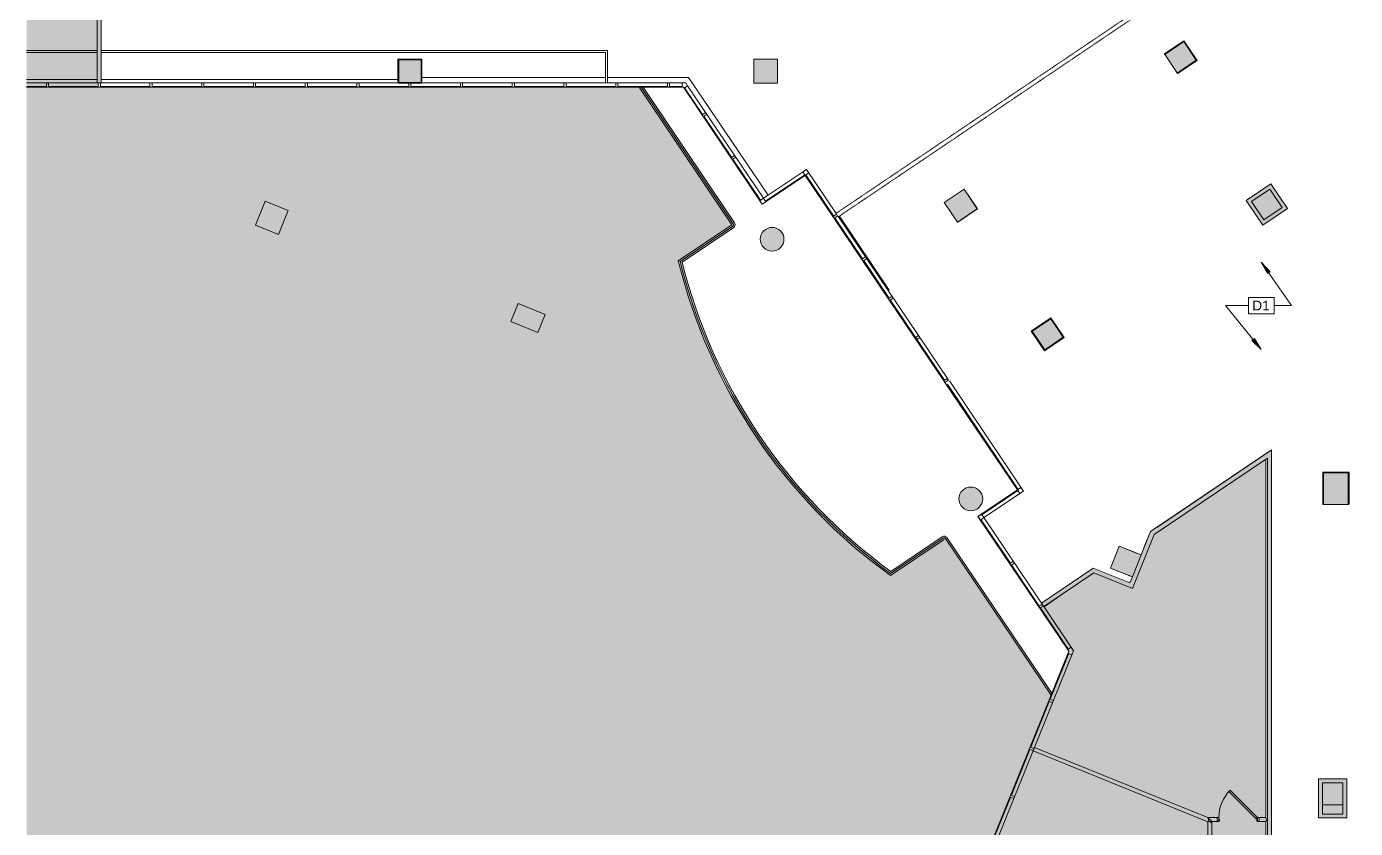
# Model space of a CAD drawing. Header units: inches. Extents: x 240 to 2116, y -1902 to 111.
# Drawn here: x 240 to 1472, y -1198 to -454 of the extents above; entities that cross this region are included whole.
import ezdxf

# ---------------------------------------------------------------- set-up
doc = ezdxf.new("R2010")
doc.units = ezdxf.units.IN
doc.header["$MEASUREMENT"] = 0
doc.linetypes.add('Demolished', pattern=[0.1875, 0.125, -0.0625])
doc.layers.get('DefPoints').update_dxf_attribs({"lineweight": 9})
for name, color, linetype, lineweight in [('8th floor - 800-805 background_dwg', 8, 'Continuous', 9), ('A-ANNO-KEYN', 231, 'Continuous', 9), ('A-COLS', 52, 'Continuous', 13), ('A-DETL-GENF', 92, 'Continuous', 9), ('A-DETL-THIN', 151, 'Continuous', 9), ('A-WALL', 113, 'Continuous', 13), ('A-Wall-Bldg', 7, 'Continuous', 9), ('A-Wall-Exst', 7, 'Continuous', 9), ('A-WALL-PATT', 111, 'Continuous', 13), ('I-WALL', 2, 'Continuous', 13)]:
    doc.layers.add(name, color=color, linetype=linetype, lineweight=lineweight)
doc.styles.add('Arial', font='arial.ttf', dxfattribs={"height": 9})

# ---------------------------------------------------------------- blocks, each defined once
blk = doc.blocks.new('8th floor - 800-805 background_dwg-4807125-FIRST FLOOR DEMOLITION')
at = {"layer": 'A-Wall-Bldg'}
for points in [[(1315.7, 710.5), (1315.7, 710.8), (1286.7, 710.8), (1286.7, 710.5), (1315.7, 710.5)], [(1603.7, 705), (1595, 705), (1595, 686), (1603.7, 686), (1603.7, 701.7)], [(1174, 428.2), (1161.7, 446.5), (1161.7, 446.4), (1173.9, 428.3), (1155.8, 416), (1155.8, 415.9), (1173.9, 428.2)], [(1322.4, 359.9), (1322.2, 362.2), (1321.4, 364.4), (1320.3, 366.4), (1318.8, 368.1), (1316.9, 369.5), (1314.8, 370.4), (1312.5, 370.9), (1310.2, 370.9), (1308, 370.4), (1305.9, 369.5), (1304, 368.1), (1302.5, 366.4), (1301.3, 364.4), (1300.6, 362.2), (1300.4, 359.9), (1300.6, 357.6), (1301.3, 355.5), (1302.5, 353.5), (1304, 351.8), (1305.9, 350.4), (1308, 349.5), (1310.2, 349), (1312.5, 349), (1314.8, 349.5), (1316.9, 350.4), (1318.8, 351.8), (1320.3, 353.5), (1321.4, 355.5), (1322.2, 357.6)], [(1054.6, 347.7), (1042.3, 366), (1024.1, 353.6), (1024.1, 353.6), (1042.3, 365.9), (1052.9, 350.3), (1052.8, 350.2), (1054.5, 347.7)], [(1081.6, 175.6), (1081.4, 177.8), (1080.7, 180), (1079.5, 182), (1078, 183.7), (1076.1, 185.1), (1074, 186), (1071.8, 186.5), (1069.5, 186.5), (1067.2, 186), (1065.1, 185.1), (1063.3, 183.7), (1061.7, 182), (1060.6, 180), (1059.9, 177.8), (1059.6, 175.6), (1059.9, 173.3), (1060.6, 171.1), (1061.7, 169.1), (1063.3, 167.4), (1065.1, 166), (1067.2, 165.1), (1069.5, 164.6), (1071.8, 164.6), (1074, 165.1), (1076.1, 166), (1078, 167.4), (1079.5, 169.1), (1080.7, 171.1), (1081.4, 173.3)], [(925.6, -171.2), (903.7, -171.2), (903.7, -149.4), (903.6, -149.4), (903.6, -171.4), (925.6, -171.4)]]:
    blk.add_hatch(color=256, dxfattribs=at).paths.add_polyline_path(points, flags=0)
h = blk.add_hatch(color=256, dxfattribs=at)
h.paths.add_polyline_path([(1383.8, 509.7), (1383.8, 509.8), (1383.8, 509.7)], flags=0)
h.paths.add_polyline_path([(1361.9, 514.2), (1355.5, 498.5), (1355.6, 498.5), (1360, 509.5)], flags=0)
for p, q in [((1355.5, 498.5), (1361.9, 514.2)), ((1383.8, 509.7), (1382.3, 506)), ((1355.6, 498.5), (1355.5, 498.5)), ((1161.7, 446.5), (1174, 428.2)), ((1450.7, 450.3), (1412.5, 424.5)), ((1497.3, 433.5), (1454.7, 450.7)), ((1491.7, 435), (1347.3, 337.6)), ((1493.3, 434.3), (1348.1, 336.4)), ((1541.8, 415.5), (1499.2, 432.7)), ((1410.9, 423.4), (1372.7, 397.7)), ((1155.8, 415.9), (1155.7, 416)), ((1542.1, 418.9), (1545.8, 417.4)), ((1586.3, 397.5), (1543.7, 414.7)), ((1302.7, 403.7), (1204.9, 338.2)), ((1303.7, 403.5), (1326.1, 370.2)), ((1371.1, 396.6), (1330.6, 369.3)), ((1630.8, 379.5), (1588.2, 396.7)), ((1049.7, 237.1), (1200.8, 339)), ((1126.9, 285.2), (1201.4, 335.4)), ((1127.3, 284.6), (1201.8, 334.8)), ((1203.3, 337.1), (1203.3, 337.1)), ((1346.5, 333.4), (1378.7, 285.6)), ((1347.7, 334.3), (1380.6, 285.5)), ((1349, 335.1), (1382.5, 285.4)), ((1090.4, 260.6), (1125.3, 284.1)), ((1050.6, 233.8), (1088.8, 259.5)), ((1010.9, 206.9), (1049, 232.6)), ((1010.7, 205.9), (1035.3, 169.4)), ((996.3, 139.2), (1034.4, 164.9)), ((929.5, 55.9), (1055.4, 140.8)), ((929.5, 54.1), (1056.3, 139.6)), ((956.5, 112.3), (994.6, 138.1)), ((1058.4, 139.2), (1091.3, 90.4)), ((1059.6, 140), (1091.9, 92.2)), ((954.8, 111.2), (930, 94.5)), ((925.6, 92.4), (925.6, 23)), ((928.8, 92.3), (928.8, 80.6)), ((929.6, 92.4), (929.6, -515.8)), ((928.8, 78.6), (928.8, 32.6)), ((928.8, 30.6), (928.8, -15.4)), ((920.6, 21), (920.6, -149.2)), ((925.6, 21), (925.6, -149.2)), ((928.8, -17.4), (928.8, -63.4)), ((928.8, -65.4), (928.8, -111.4)), ((928.8, -113.4), (928.8, -159.4)), ((922.5, -446.7), (922.5, -171.4)), ((925.6, -171.2), (925.6, -515.8)), ((928.8, -161.4), (928.8, -207.4)), ((928.8, -209.4), (928.8, -255.4)), ((928.8, -257.4), (928.8, -303.4)), ((928.8, -305.4), (928.8, -351.4)), ((928.8, -353.4), (928.8, -399.4)), ((928.8, -401.4), (928.8, -447.4)), ((922.5, -515.8), (922.5, -450.2)), ((928.8, -449.4), (928.8, -495.4)), ((927.5, -497.7), (925.4, -496.8)), ((928.8, -497.4), (928.8, -515.8))]:
    blk.add_line(p, q, dxfattribs=at)
at = {"layer": 'A-Wall-Bldg', "flags": 128}
for points in [[(1286.7, 710.5), (1286.7, 710.8), (1315.7, 710.8), (1315.7, 710.5)], [(1161.7, 446.5), (1174, 428.2), (1155.8, 415.9)], [(2209.1, 145), (2210.6, 148.7), (2212.4, 147.9), (2210.9, 144.3), (1452.6, 450.7), (1327.8, 366.5), (1303.1, 403.1), (1203.4, 335.9)], [(2210.6, 148.7), (1452.2, 455.2), (1411.3, 427.7)], [(1408, 425.4), (1328.8, 372), (1325.5, 369.8), (1327.8, 366.6), (1331, 368.8), (1328.8, 372), (1304.2, 408.6), (1306.4, 405.3), (1303.1, 403.1), (1300.9, 406.4), (1304.2, 408.6), (1201.9, 340.1)], [(1409, 426.1), (1411.3, 422.9), (1412.9, 424), (1410.7, 427.3)], [(1024.1, 353.7), (1042.3, 366), (1054.6, 347.7), (1054.5, 347.6)], [(1127.3, 284.6), (1011.3, 206.3), (1038.1, 166.5), (930.4, 93.9)], [(1049.7, 237.2), (1118.5, 283.4), (1117.9, 284.3), (1049.1, 238)], [(928.2, 97.2), (1032.6, 167.6), (1034.8, 164.3), (1038.1, 166.5), (1035.9, 169.8), (1032.6, 167.6), (1005.8, 207.4), (1008, 204.1), (1011.3, 206.3), (1009.1, 209.6), (1005.8, 207.4), (1046.6, 235)], [(1048.8, 236.5), (1051, 233.2), (1049.4, 232.1), (1047.2, 235.3)], [(1029.8, 171.8), (920.6, 98.1), (920.6, 23)], [(929.5, 52.3), (1057.1, 138.3), (1090.7, 88.6)], [(925.6, 80.6), (925.6, 78.6), (929.5, 78.6), (929.5, 80.6), (925.6, 80.6)], [(925.6, 32.6), (925.6, 30.6), (929.5, 30.6), (929.5, 32.6), (925.6, 32.6)], [(925.6, -15.4), (925.6, -17.4), (929.5, -17.4), (929.5, -15.4), (925.6, -15.4)], [(925.6, -63.4), (925.6, -65.4), (929.5, -65.4), (929.5, -63.4), (925.6, -63.4)], [(925.6, -111.4), (925.6, -113.4), (929.5, -113.4), (929.5, -111.4), (925.6, -111.4)], [(903.6, -171.4), (903.6, -149.4), (903.7, -149.4)], [(925.7, -161.4), (929.5, -161.4), (929.5, -159.4), (925.7, -159.4)], [(925.6, -171.2), (925.6, -171.4), (903.6, -171.4)], [(925.6, -207.4), (925.6, -209.4), (929.5, -209.4), (929.5, -207.4), (925.6, -207.4)], [(925.6, -255.4), (925.6, -257.4), (929.5, -257.4), (929.5, -255.4), (925.6, -255.4)], [(925.6, -303.4), (925.6, -305.4), (929.5, -305.4), (929.5, -303.4), (925.6, -303.4)], [(925.6, -351.4), (925.6, -353.4), (929.5, -353.4), (929.5, -351.4), (925.6, -351.4)], [(925.6, -399.4), (925.6, -401.4), (929.5, -401.4), (929.5, -399.4), (925.6, -399.4)], [(925.6, -449.4), (929.5, -449.4), (929.5, -447.4), (925.6, -447.4)], [(925.6, -495.4), (925.6, -497.4), (929.5, -497.4), (929.5, -495.4), (925.6, -495.4)]]:
    blk.add_lwpolyline(points, dxfattribs=at)
for points in [[(1452.6, 450.8), (1454.4, 450), (1455.9, 453.7), (1452.2, 455.2), (1448.8, 453), (1451.1, 449.7)], [(1500.4, 435.7), (1498.5, 436.5), (1497.1, 432.9), (1498.9, 432.1)], [(1544.9, 417.7), (1543, 418.5), (1541.6, 414.9), (1543.4, 414.1)], [(1370.9, 400.4), (1369.3, 399.3), (1371.5, 396), (1373.1, 397.1)], [(1589.4, 399.7), (1587.5, 400.5), (1586.1, 396.9), (1587.9, 396.1)], [(1199.6, 338.1), (1201.2, 339.2), (1203.4, 335.9), (1201.8, 334.8)], [(1159.9, 311.4), (1161.6, 312.5), (1163.8, 309.2), (1162.1, 308.1)], [(1123.4, 286.8), (1125.1, 287.9), (1127.3, 284.6), (1125.7, 283.5)], [(1087, 262.2), (1088.6, 263.3), (1090.8, 260), (1089.2, 258.9)], [(992.8, 140.8), (994.5, 141.9), (996.7, 138.6), (995, 137.5)], [(953, 113.9), (954.7, 115), (956.9, 111.8), (955.2, 110.6)], [(929.6, 93.3), (929.6, 92.3), (925.6, 92.3), (925.6, 95.5), (928.2, 97.2), (930.4, 93.9)]]:
    blk.add_lwpolyline(points, close=True, dxfattribs=at)
at = {"layer": 'A-Wall-Bldg'}
for centre in [(1311.4, 359.9), (1070.6, 175.6)]:
    blk.add_circle(centre, 11, dxfattribs=at)
for centre, radius, start, end in [((1349, 335.1), 3, 123.9821, 213.9925), ((1349, 335.1), 1.5, 123.9921, 214.013), ((969, 583.9), 510, 283.8073, 324.1791), ((969, 583.9), 508.4, 283.9197, 324.0656), ((969, 583.9), 506.8, 284.0347, 323.9506), ((1057.1, 138.3), 3, 33.9972, 124.0077), ((1057.1, 138.3), 1.5, 33.9767, 123.9976)]:
    blk.add_arc(centre, radius, start, end, dxfattribs=at)
at = {"layer": 'A-Wall-Exst'}
for p, q in [((1266.9, 637.5), (1337.8, 532.4)), ((1274.4, 633.5), (1607, 633.5)), ((1610.5, 633.5), (1657.6, 633.5))]:
    blk.add_line(p, q, dxfattribs=at)
at = {"layer": 'A-Wall-Exst', "flags": 128}
for points in [[(1341.7, 526.5), (1356.6, 520.5), (1356.7, 520.6)], [(1375.9, 473), (1375.9, 472.9), (1377.6, 470.4)], [(1408.7, 425.8), (1411.5, 427.8), (1399.9, 444.5)]]:
    blk.add_lwpolyline(points, dxfattribs=at)
at = {"layer": 'A-WALL-PATT', "color": 7, "lineweight": 9}
for p, q in [((1607, 588.4), (1610.5, 588.4)), ((1356.7, 520.6), (1356.6, 520.5)), ((1411.5, 427.8), (1408.7, 425.8))]:
    blk.add_line(p, q, dxfattribs=at)
at = {"layer": 'A-WALL-PATT', "color": 7, "lineweight": 9, "flags": 128}
for points in [[(1609.5, 635), (1609.3, 634.5), (1607, 633.5), (1609.3, 634.5), (1610.5, 633.5)], [(1610.5, 633.5), (1609.3, 634.5), (1609.5, 635)], [(1610.5, 627.4), (1609.3, 627.4), (1607, 627.4)], [(1545.2, 417.6), (1544.1, 418), (1542, 418.9)]]:
    blk.add_lwpolyline(points, dxfattribs=at)
for points in [[(1609.9, 580.7), (1612.2, 583.3), (1609.9, 580.7), (1610.8, 579.8), (1609.9, 580.7), (1607, 579.8), (1607.9, 580.7), (1610.5, 583.3), (1607, 579.8)], [(1375.9, 472.9), (1375.9, 472.9)]]:
    blk.add_lwpolyline(points, close=True, dxfattribs=at)
at = {"layer": 'DefPoints', "flags": 128}
for points in [[(1607, 633.5), (1607, 627.4), (1610.5, 627.4), (1610.5, 633.5)], [(1610.5, 625.9), (1610.5, 627.4), (1607, 627.4), (1607, 625.9), (1610.5, 625.9)], [(1610.3, 625.9), (1610.3, 625.2), (1608.8, 625.2), (1608.8, 625.9), (1610.3, 625.9)], [(1612.2, 583.3), (1610.5, 583.3), (1610.5, 588.4), (1607, 588.4), (1607, 579.8), (1542, 418.9), (1545.2, 417.6), (1610.8, 579.8), (1622.8, 579.8), (1657.2, 565.9), (1658.6, 569.2), (1623.5, 583.3), (1612.2, 583.3)], [(1610.5, 589.9), (1610.5, 588.4), (1607, 588.4), (1607, 589.9), (1610.5, 589.9)], [(1610.3, 589.9), (1610.3, 590.5), (1608.8, 590.5), (1608.8, 589.9), (1610.3, 589.9)]]:
    blk.add_lwpolyline(points, dxfattribs=at)
blk.add_lwpolyline([(1607, 625.9), (1608.2, 624.6), (1582.8, 599.2), (1581.5, 600.4)], close=True, dxfattribs=at)
at = {"layer": 'DefPoints'}
blk.add_arc((1607, 625.9), 36, 224.991, 269.991, dxfattribs=at)
blk = doc.blocks.new('Keynote Tag - Keynote Number - Boxed-135510-FIRST FLOOR DEMOLITION')
at = {"layer": 'A-ANNO-KEYN'}
for p, q in [((-0.125, -0.079), (-0.125, 0.078)), ((-0.125, 0.078), (0.125, 0.078)), ((0.125, 0.078), (0.125, -0.079)), ((-0.125, -0.079), (0.125, -0.079))]:
    blk.add_line(p, q, dxfattribs=at)

msp = doc.modelspace()

# ---------------------------------------------------------------- hatches: boundary and pattern name
at = {"layer": 'A-ANNO-KEYN'}
for points in [[(1384.7, -672.5), (1390.3, -683.3), (1392.9, -681.5)], [(1384.7, -753.6), (1378.4, -743.3), (1375.9, -745.3)]]:
    msp.add_hatch(color=256, dxfattribs=at).paths.add_polyline_path(points, flags=0)
at = {"layer": 'A-COLS'}
msp.add_hatch(color=250, dxfattribs=at).paths.add_polyline_path([(936.1, -506.5), (936.1, -484.5), (914.1, -484.5), (914.1, -506.5)], flags=0)
at = {"layer": 'A-DETL-GENF'}
h = msp.add_hatch(color=254, dxfattribs=at)
h.paths.add_polyline_path([(768.7, -1901.6), (848.1, -1901.6), (893.5, -1789.3), (903.3, -1793.2), (859.5, -1901.6), (2115.8, -1901.6), (2115.8, -164.5), (2008.5, -430), (1892.4, -383.1), (1892.4, -747.5), (1888.9, -747.5), (1888.9, -489.4), (1881.9, -489.4), (1881.9, -485.9), (1888.9, -485.9), (1888.9, -381.6), (1871.3, -374.5), (1913.4, -270.2), (1928.6, -276.4), (1927.3, -279.6), (1915.4, -274.8), (1875.9, -372.6), (2006.6, -425.4), (2068.3, -272.7), (1992.9, -242.2), (1970.7, -297.1), (1964.4, -294.6), (1965.7, -291.3), (1968.7, -292.6), (1989.6, -240.9), (1982, -237.8), (1983.3, -234.5), (2069.6, -269.4), (2115.8, -155.1), (2115.8, 40.2), (1940.6, 111), (1554, 111), (1494.2, -36.9), (1610.3, -83.8), (1609, -87.1), (1480.2, -35), (1481.5, -31.8), (1491, -35.6), (1550.2, 111), (1346.5, 111), (1315.9, 35.1), (1393.3, 3.8), (1393.4, 4.1), (1413.8, -4.1), (1413.7, -4.4), (1444.4, -16.8), (1443.1, -20.1), (1412.4, -7.7), (1405.5, -24.8), (1385.1, -16.5), (1392, 0.6), (1294.4, 40.1), (1295.7, 43.3), (1312.6, 36.5), (1342.8, 111), (1145.7, 111), (1150.9, 108.8), (1148.5, 102.8), (1258.6, 58.3), (1257.3, 55.1), (1147.2, 99.6), (1139.5, 80.6), (1115.5, 90.3), (1123.9, 111), (631.6, 111), (624.7, 94), (792.9, 26), (797, 36.2), (959.5, -29.5), (958.3, -32.6), (992.7, -46.5), (992.6, -46.6), (994.8, -47.5), (992.9, -52.1), (942.8, -31.7), (849.6, 6), (814.1, -81.8), (958.6, -140.6), (994.8, -155.3), (1030.4, -67.3), (1026.2, -65.6), (1028.1, -61), (1029.7, -61.6), (1029.7, -61.5), (1058.2, -73), (1058.2, -73.1), (1059, -73.5), (1057.1, -78.1), (1037.8, -70.3), (1002.2, -158.3), (1015.1, -163.4), (1018.4, -155.2), (1038.8, -163.5), (1030.6, -183.8), (1010.2, -175.6), (1010.9, -173.7), (998.1, -168.5), (976.5, -221.9), (1215.7, -318.6), (1265.2, -195.9), (1222.7, -178.7), (1234.4, -149.7), (1090.7, -91.7), (1092.6, -87), (1095.2, -88.1), (1095.3, -88), (1285.7, -165.1), (1283.8, -169.7), (1280.7, -168.4), (1244.4, -258.2), (1281.4, -273.2), (1285.4, -263.1), (1305.8, -271.4), (1298.3, -289.9), (1307.8, -293.8), (1347.5, -195.5), (1317.2, -183.2), (1319.1, -178.6), (1352.7, -192.2), (1350.8, -196.8), (1494.5, -254.9), (1496.3, -250.3), (1637.9, -307.5), (1637.9, -1157.8), (1596.5, -1157.8), (1596.5, -1238.4), (1393.7, -1238.4), (1390.3, -1246.9), (1390.3, -1238.4), (1388.9, -1238.4), (1388.9, -855.3), (1285.2, -925.2), (1265.1, -975.4), (1229.3, -960.9), (1199.9, -980.8), (1179.4, -995), (1206.1, -1033.4), (1190.3, -1072.5), (1093, -928.2), (1092.6, -927.7), (1092.1, -927.2), (1091.5, -926.9), (1090.8, -926.8), (1090.1, -926.8), (1089.4, -927), (1088.8, -927.3), (1041, -959.5), (1028.7, -950.3), (1016.7, -940.7), (1005, -930.8), (993.7, -920.5), (982.6, -909.8), (971.8, -898.9), (960.7, -886.7), (951.4, -876), (941.7, -864.1), (932.3, -851.9), (923.4, -839.5), (914.8, -826.7), (906.6, -813.7), (898.8, -800.5), (891.4, -787.1), (884.4, -773.4), (877.9, -759.5), (871.7, -745.5), (866, -731.2), (860.7, -716.8), (855.9, -702.2), (851.5, -687.5), (847.6, -672.7), (895.3, -640.5), (895.9, -640), (896.4, -639.3), (896.6, -638.7), (896.7, -638), (896.6, -637.2), (896.3, -636.5), (811.3, -510.4), (305.2, -510.4), (305.2, -339.2), (300.9, -339.2), (300.9, -335.7), (343.6, -335.7), (357.9, -300.5), (351.7, -298), (362.2, -272), (368.4, -274.5), (394.3, -210.3), (355.2, -194.5), (356.5, -191.2), (362.3, -193.6), (381.8, -145.4), (376, -143.1), (377.3, -139.8), (416.4, -155.6), (461.7, -43.6), (434.3, -32.6), (437.2, -25.4), (440.5, -26.7), (438.9, -30.6), (552.1, -76.4), (596.9, 34.4), (483.6, 80.2), (475.6, 60.3), (481.6, 57.8), (472.6, 35.6), (466.6, 38), (455.5, 10.4), (452.2, 11.7), (463.4, 39.3), (450.4, 44.6), (459.3, 66.8), (472.3, 61.6), (481.7, 84.7), (598.2, 37.7), (627.8, 111), (239.6, 111), (239.6, -1901.6), (699.6, -1901.6)], flags=0)
h.paths.add_polyline_path([(2042.8, -1867.2), (1791.8, -1867.1), (1791.8, -1754.8), (1749.8, -1754.8), (1749.8, -1772.2), (1727.8, -1772.2), (1727.8, -1754.8), (1697.8, -1754.8), (1697.8, -1292.1), (1701.9, -1294.5), (1713.9, -1294.5), (1713.9, -1292.1), (1734.8, -1292.7), (1734.8, -1303.1), (1734.8, -1302.5), (1734.8, -1318.5), (1701.8, -1318.5), (1701.9, -1414.5), (1805.8, -1414.5), (1805.8, -1318.5), (1776.8, -1318.5), (1776.8, -1302.5), (1838.8, -1302.5), (1838.8, -1314.5), (1838.8, -1314.5), (1838.8, -1318.5), (1809.8, -1318.5), (1809.8, -1414.5), (1913.8, -1414.6), (1913.8, -1318.6), (1880.8, -1318.5), (1880.8, -1302.5), (1942.8, -1302.5), (1942.8, -1314.5), (1942.8, -1314.6), (1942.8, -1318.6), (1984.8, -1318.6), (1984.8, -1302.6), (2016.9, -1302.6), (2016.9, -1292.2), (2020.9, -1292.2), (2020.9, -1287.8), (2037.9, -1287.8), (2037.9, -1292.2), (2041.9, -1292.2), (2041.8, -1516.2), (2024.8, -1516.2), (2024.8, -1451.2), (1895.8, -1451.2), (1895.8, -1455.3), (1890.8, -1455.3), (1890.8, -1428), (1713.8, -1428), (1713.8, -1454.5), (1701.8, -1454.5), (1701.8, -1571.2), (1890.8, -1571.3), (1890.8, -1494.3), (1895.8, -1494.3), (1895.8, -1511.2), (1939.5, -1511.2), (1939.5, -1516.2), (1895.8, -1516.2), (1895.8, -1564.2), (1983.8, -1564.2), (1983.8, -1516.2), (1978.5, -1516.2), (1978.5, -1511.2), (1988.8, -1511.2), (1988.8, -1655.3), (1978.2, -1655.3), (1978.2, -1650.3), (1983.8, -1650.3), (1983.8, -1610.7), (1964.5, -1610.7), (1964.5, -1590.1), (1923.8, -1590.1), (1923.8, -1650.3), (1939.2, -1650.3), (1939.2, -1655.3), (1923.8, -1655.3), (1923.8, -1671.2), (1918.8, -1671.2), (1918.8, -1595.3), (1701.8, -1595.3), (1701.8, -1715.2), (1724, -1715.2), (1724, -1742.4), (1887.8, -1742.4), (1887.8, -1715.3), (1918.8, -1715.3), (1918.8, -1710.2), (1923.8, -1710.2), (1923.8, -1715.3), (2024.8, -1715.3), (2024.8, -1650.3), (2042.8, -1650.3), (2042.8, -1820.3), (2037.8, -1820.3), (2037.8, -1720.3), (1985.8, -1720.3), (1985.8, -1761.2), (2015.8, -1761.2), (2015.8, -1750.3), (2037.8, -1750.3), (2037.8, -1772.3), (2015.8, -1772.3), (2015.8, -1766.2), (1837.8, -1766.2), (1837.8, -1862.2), (2037.8, -1862.2), (2037.8, -1859.3), (2042.8, -1859.3), (2042.8, -1862.2)], flags=0)
h.paths.add_polyline_path([(1832.8, -1862.2), (1832.8, -1754.8), (1796.8, -1754.8), (1796.8, -1862.1), (1832.8, -1862.2)], flags=0)
h.paths.add_polyline_path([(1749.8, -1855.2), (1727.8, -1855.2), (1727.8, -1833.2), (1749.8, -1833.2)], flags=0)
h.paths.add_polyline_path([(1203.5, -1817), (1180.7, -1817), (1180.7, -1788), (1203.5, -1788), (1203.5, -1817)], flags=0)
h.paths.add_polyline_path([(1434.2, -1800.5), (1411.6, -1767.2), (1435.8, -1750.8), (1458.4, -1784.1), (1434.2, -1800.5)], flags=0)
h.paths.add_polyline_path([(1895.8, -1761.2), (1975.8, -1761.2), (1975.8, -1720.3), (1895.8, -1720.3), (1895.8, -1761.2)], flags=0)
h.paths.add_polyline_path([(1720, -1745.2), (1720, -1721.2), (1701.8, -1721.2), (1701.8, -1745.2), (1703.5, -1745.2)], flags=0)
h.paths.add_polyline_path([(2029.8, -1715.3), (2037.8, -1715.3), (2037.8, -1655.3), (2029.8, -1655.3), (2029.8, -1715.3)], flags=0)
h.paths.add_polyline_path([(1983.8, -1605.7), (1983.8, -1605.7), (1983.8, -1569.2), (1968.5, -1569.2), (1968.5, -1605.7), (1983.8, -1605.7)], flags=0)
h.paths.add_polyline_path([(1895.8, -1590.3), (1918.8, -1590.3), (1918.8, -1569.2), (1895.8, -1569.2), (1895.8, -1576.3), (1701.8, -1576.2), (1701.8, -1590.3), (1895.8, -1590.3)], flags=0)
h.paths.add_polyline_path([(1964.5, -1585.1), (1964.5, -1569.2), (1923.8, -1569.2), (1923.8, -1585.1), (1963.2, -1585.1)], flags=0)
h.paths.add_polyline_path([(1234.5, -1515.8), (1222.2, -1497.6), (1240.4, -1485.2), (1252.7, -1503.4)], flags=0)
h.paths.add_polyline_path([(2037.8, -1511.2), (2037.8, -1463.2), (2029.8, -1463.2), (2029.8, -1511.2)], flags=0)
h.paths.add_polyline_path([(1461.8, -1461.6), (1439.8, -1461.6), (1439.8, -1439.6), (1461.8, -1439.6)], flags=0)
h.paths.add_polyline_path([(2037.8, -1447.2), (2037.8, -1411.2), (2013.8, -1411.2), (2013.8, -1447.2), (2031.3, -1447.2)], flags=0)
h.paths.add_polyline_path([(2009.8, -1447.2), (2009.8, -1407.2), (2037.8, -1407.2), (2037.8, -1323.6), (1937.8, -1323.6), (1937.8, -1318.6), (1925.8, -1318.6), (1925.8, -1334.6), (1917.8, -1334.6), (1917.8, -1413.1), (1927.3, -1413.1), (1927.3, -1428), (1895.8, -1428), (1895.8, -1447.2), (2001.6, -1447.2)], flags=0)
h.paths.add_polyline_path([(1713.8, -1428), (1711.8, -1426.5), (1711.9, -1426.6)], flags=0)
h.paths.add_polyline_path([(1909.8, -1423.7), (1909.8, -1418.6), (1713.8, -1418.5), (1713.8, -1423.6), (1909.8, -1423.7)], flags=0)
h.paths.add_polyline_path([(2024.9, -1318.6), (2024.9, -1318.6), (2024.9, -1318.6)], flags=0)
h.paths.add_polyline_path([(1718.8, -1314.5), (1718.8, -1305.5), (1701.9, -1305.5), (1701.9, -1306.5), (1717.8, -1306.5), (1717.8, -1314.5)], flags=0)
h.paths.add_polyline_path([(1701.8, -1294.5), (1697.8, -1292.1), (1701.8, -1292.1)], flags=0)
h.paths.add_polyline_path([(1140.1, -1276.5), (1119.7, -1268.3), (1128, -1247.9), (1148.4, -1256.1)], flags=0)
h.paths.add_polyline_path([(1990.9, -1272.7), (1990.9, -1164.6), (2024.9, -1164.6), (2024.9, -1160.6), (2036.9, -1160.6), (2036.9, -1055.6), (2040.9, -1055.6), (2040.9, -1185.9), (2037.9, -1185.9), (2037.9, -1190.3), (2020.9, -1190.3), (2020.9, -1185.9), (2016.9, -1185.9), (2016.9, -1175.6), (1990.9, -1175.6)], flags=0)
h.paths.add_polyline_path([(1717.9, -1183.8), (1701.9, -1183.7), (1701.9, -1179.7), (1697.9, -1179.7), (1697.9, -1097.5), (1697.9, -985.5), (1702.9, -985.5), (1702.9, -1041.5), (1717.9, -1041.5), (1717.9, -1051.5), (1905.9, -1051.6), (1905.9, -1041.6), (1925.9, -1041.6), (1925.9, -1055.6), (1809.9, -1055.5), (1809.9, -1160.5), (1838.9, -1160.5), (1838.9, -1175.5), (1776.9, -1175.5), (1776.9, -1160.5), (1805.9, -1160.5), (1805.9, -1055.5), (1701.9, -1055.5), (1701.9, -1160.5), (1734.9, -1160.5), (1734.8, -1164.5), (1734.9, -1164.5), (1734.8, -1175.5), (1734.1, -1183.5), (1718.1, -1183.6)], flags=0)
h.paths.add_polyline_path([(1880.9, -1175.5), (1880.9, -1160.6), (1948.9, -1160.6), (1948.9, -1164.5), (1948.9, -1164.6), (1948.9, -1175.5), (1881.3, -1175.5)], flags=0)
h.paths.add_polyline_path([(1713.9, -1172.5), (1713.9, -1172.5), (1701.9, -1172.5)], flags=0)
h.paths.add_polyline_path([(1990.9, -1164.6), (1990.9, -1164.6), (1990.9, -1160.6), (2024.9, -1160.6), (2024.9, -1164.6), (1990.9, -1164.6)], flags=0)
h.paths.add_polyline_path([(1921.9, -1160.6), (1909.9, -1160.6), (1909.9, -1055.6), (1913.9, -1055.6), (1913.9, -1142.6), (1917.9, -1142.6), (1917.9, -1055.6), (1921.9, -1055.6), (1921.9, -1160.6)], flags=0)
h.paths.add_polyline_path([(2036.9, -1055.6), (2020.9, -1055.5), (2020.9, -1043.6), (2040.9, -1043.6), (2040.9, -1055.6)], flags=0)
h.paths.add_polyline_path([(1697.9, -898.4), (1697.9, -747.5), (1698.2, -747.5), (1698.2, -470.2), (1701.7, -470.2), (1701.7, -485.9), (1841.9, -486), (1841.9, -489.4), (1701.7, -489.4), (1701.7, -747.5), (2036.9, -747.6), (2036.9, -747.6), (2040.9, -747.6), (2040.9, -752.5), (1728.9, -752.5), (1728.9, -856.9), (1702.9, -856.9), (1702.9, -898.4)], flags=0)
h.paths.add_polyline_path([(2037.9, -889.6), (2015.9, -889.6), (2015.9, -867.6), (2037.9, -867.6)], flags=0)
h.paths.add_polyline_path([(1702.9, -889.5), (1702.9, -867.5), (1749.9, -867.5), (1749.9, -889.5), (1702.9, -889.5)], flags=0)
h.paths.add_polyline_path([(1724.4, -851.9), (1724.4, -752.5), (1702.9, -752.5), (1702.9, -851.9), (1703.5, -851.9)], flags=0)
h.paths.add_polyline_path([(713.8, -737.9), (688.8, -727.8), (695.6, -711), (720.6, -721.1), (714, -737.6)], flags=0)
h.paths.add_polyline_path([(473.3, -647), (451.8, -638.4), (460.8, -616.1), (482.3, -624.8), (474.7, -643.7)], flags=0)
h.paths.add_polyline_path([(1728, -601.8), (1728, -579.5), (1749.9, -579.5), (1750, -601.8)], flags=0)
h.paths.add_polyline_path([(2037.9, -601.6), (2015.9, -601.6), (2015.9, -579.6), (2037.9, -579.6)], flags=0)
h.paths.add_polyline_path([(1698.2, -430.2), (1698.2, -265.4), (1114.2, -29.4), (1115.5, -26.2), (1601.7, -222.6), (1623.4, -168.8), (1632.9, -172.7), (1631.6, -175.9), (1625.4, -173.4), (1604.9, -223.9), (1643.9, -239.7), (1664.3, -189.1), (1657.6, -186.4), (1658.9, -183.2), (1704.6, -201.6), (1703.3, -204.9), (1667.5, -190.4), (1647.1, -241), (1726.8, -273.2), (1747.2, -222.6), (1740.4, -219.9), (1741.7, -216.6), (1748.5, -219.4), (1753.9, -206), (1796.9, -223.4), (1795.6, -226.6), (1755.9, -210.6), (1729, -277.2), (1729, -289.5), (1752, -289.5), (1752, -322.5), (1827, -352.9), (1866.5, -255.2), (1828.9, -240.1), (1830.2, -236.8), (1871, -253.3), (1828.9, -357.4), (1725.5, -315.6), (1725.5, -276.4), (1701.7, -266.8), (1701.7, -430.2)], flags=0)
h.paths.add_polyline_path([(1207.3, -339.4), (1214.2, -322.3), (967.6, -222.6), (990.7, -165.5), (987.8, -164.3), (967.9, -213.5), (918.7, -193.7), (908.6, -218.8), (1177.7, -327.5)], flags=0)
h.paths.add_polyline_path([(242.9, -339.2), (242.9, -335.7), (260.9, -335.7), (260.9, -339.2)], flags=0)
h.paths.add_polyline_path([(1750, -321.7), (1750, -315.5), (1734.6, -315.5), (1734.8, -315.6)], flags=0)
h.paths.add_polyline_path([(2038, -313.6), (2016, -313.6), (2016, -291.6), (2038, -291.6), (2038, -307.5)], flags=0)
h.paths.add_polyline_path([(1750, -291.5), (1750, -291.5), (1750, -291.5)], flags=0)
h.paths.add_polyline_path([(1277.9, -281.7), (1279.9, -276.9), (1242.9, -261.9), (1240.9, -266.7), (1277.2, -281.4)], flags=0)
h.paths.add_polyline_path([(1944.9, -222.8), (1929.1, -216.4), (1930.4, -213.2), (1935.6, -215.3), (1987.5, -86.8), (1990.8, -88.1), (1938.9, -216.6), (1946.2, -219.6)], flags=0)
h.paths.add_polyline_path([(395.6, -207), (399.6, -197.3), (372.2, -186.3), (384.6, -155.7), (411.9, -166.8), (415.1, -158.9), (385, -146.7), (365.6, -194.9), (395.6, -207)], flags=0)
h.paths.add_polyline_path([(965.1, -207), (983.1, -162.5), (938.6, -144.6), (920.6, -189), (963.3, -206.3)], flags=0)
h.paths.add_polyline_path([(1892, -201.5), (1723.9, -133.5), (1725.2, -130.3), (1802.2, -161.4), (1864.1, -8.2), (1867.4, -9.5), (1805.5, -162.7), (1893.3, -198.2)], flags=0)
h.paths.add_polyline_path([(1266.5, -192.7), (1276.9, -166.9), (1237.6, -151.1), (1227.2, -176.8), (1266.3, -192.6)], flags=0)
h.paths.add_polyline_path([(1012.8, -169.1), (1013.2, -168.1), (1000.3, -162.9), (1000, -163.9), (1011.4, -168.5)], flags=0)
h.paths.add_polyline_path([(411.2, -168.6), (411.2, -168.6), (410.2, -168.2)], flags=0)
h.paths.add_polyline_path([(992.5, -160.9), (992.9, -159.9), (992.8, -159.9), (992.8, -160), (940.8, -139), (940.5, -139.8), (990.4, -160)], flags=0)
h.paths.add_polyline_path([(1672.5, -132.7), (1652.1, -124.4), (1652.1, -124.4), (1651.9, -124.3), (1658.8, -107.2), (1646.1, -102.1), (1647.4, -98.8), (1660.1, -104), (1660.2, -103.9), (1668.7, -107.4), (1720.6, 21), (1710.4, 25.1), (1720.2, 49.2), (1744.3, 39.5), (1734.5, 15.4), (1723.8, 19.7), (1672, -108.7), (1680.6, -112.1), (1680.6, -112.2), (1688.1, -115.3), (1686.8, -118.5), (1679.4, -115.6), (1672.6, -132.5)], flags=0)
h.paths.add_polyline_path([(2000.4, -89.9), (1980, -81.6), (1988.3, -61.2), (2008.7, -69.5), (2000.4, -89.9)], flags=0)
h.paths.add_polyline_path([(1077.1, -14.4), (1072.1, -12.4), (1073.4, -9.1), (1078.4, -11.2), (1077.9, -12.4)], flags=0)
h.paths.add_polyline_path([(1146.7, 103.8), (1148.3, 107.7), (1140.3, 111), (1129, 111), (1146.7, 103.8)], flags=0)
h = msp.add_hatch(color=7, dxfattribs=at)
h.paths.add_polyline_path([(713.8, -737.9), (720.6, -721.1), (695.6, -711), (688.8, -727.8), (708.6, -735.8)], flags=0)
h.paths.add_polyline_path([(473.3, -647), (482.3, -624.8), (460.8, -616.1), (451.8, -638.4), (465.2, -643.7)], flags=0)
h.paths.add_polyline_path([(371.1, -305.9), (381.6, -279.9), (362.2, -272), (351.7, -298), (361.1, -301.8)], flags=0)
at = {"layer": 'A-WALL'}
for points in [[(1306.7, -497.2), (1324.4, -485.3), (1312.8, -468.1), (1295.1, -480)], [(605.5, -505.9), (605.5, -485.1), (584.8, -485.1), (584.8, -505.9)], [(1103, -635.4), (1105.6, -633.6), (1105.6, -633.7), (1121.3, -623.2), (1109, -604.9), (1090.7, -617.2), (1101.8, -633.6)], [(1387, -633.3), (1404, -621.9), (1392.5, -604.9), (1375.5, -616.3), (1385.1, -630.6)], [(1183.8, -753.9), (1201, -742.3), (1189.4, -725.1), (1172.2, -736.7), (1177.7, -744.8)], [(1442.5, -897.5), (1465.2, -897.5), (1465.2, -868.1), (1442.5, -868.1), (1442.5, -895.3)], [(1265.1, -964.6), (1273.3, -944.2), (1252.8, -936), (1244.7, -956.5), (1262.9, -963.7)], [(1460.4, -1175.9), (1460.4, -1155.5), (1441.3, -1155.5), (1441.3, -1175.9)]]:
    msp.add_hatch(color=250, dxfattribs=at).paths.add_polyline_path(points, flags=0)
at = {"layer": 'A-WALL-PATT', "lineweight": 9}
for points in [[(308.7, -506.4), (308.7, -339.2), (305.2, -339.2), (305.2, -506.4)], [(1375.5, -616.3), (1392.5, -604.9), (1390.6, -602), (1373.6, -613.4)], [(1406, -624.8), (1408.9, -622.8), (1393.5, -600), (1390.6, -602), (1404.6, -622.8)], [(1384.1, -635.3), (1387, -633.3), (1373.6, -613.4), (1370.7, -615.4), (1382.8, -633.3)], [(1386.1, -638.2), (1406, -624.8), (1404, -621.9), (1384.1, -635.3)], [(1285.2, -925.2), (1394.3, -851.6), (1394.3, -846.7), (1287.8, -918.6)], [(1390.3, -1246.9), (1394.3, -1236.8), (1394.3, -851.6), (1390.3, -854.3), (1390.3, -1146.9)], [(1266.6, -971.6), (1287.8, -918.6), (1281.9, -922.5), (1262.9, -970.1)], [(1183, -992.1), (1233.3, -958.2), (1228.9, -956.4), (1180.8, -988.8)], [(1265.1, -975.4), (1266.6, -971.6), (1233.3, -958.2), (1229.3, -960.9), (1262.9, -974.5)], [(1463.9, -1155.5), (1463.9, -1151.7), (1437.8, -1151.7), (1437.8, -1155.5), (1460.4, -1155.5)], [(1437.8, -1188), (1441.3, -1188), (1441.3, -1155.5), (1437.8, -1155.5)], [(1463.9, -1184.5), (1463.9, -1155.5), (1460.4, -1155.5), (1460.4, -1184.5)], [(1463.9, -1188), (1463.9, -1184.5), (1441.3, -1184.5), (1441.3, -1188), (1460.4, -1188)]]:
    msp.add_hatch(color=7, dxfattribs=at).paths.add_polyline_path(points, flags=0)
at = {"layer": 'A-WALL-PATT'}
for points in [[(1307.1, -497.8), (1325.3, -485.5), (1313, -467.2), (1294.8, -479.5), (1295.1, -480), (1312.8, -468.1), (1324.4, -485.3), (1306.7, -497.2)], [(1441.8, -897.5), (1442.5, -897.5), (1442.5, -868.1), (1465.2, -868.1), (1465.2, -897.5), (1465.8, -897.5), (1465.8, -867.5), (1441.8, -867.5), (1441.8, -895.3)]]:
    msp.add_hatch(color=250, dxfattribs=at).paths.add_polyline_path(points, flags=0)
h = msp.add_hatch(color=250, dxfattribs=at)
h.paths.add_polyline_path([(584.8, -506.5), (606.1, -506.5), (606.1, -484.5), (584.1, -484.5), (584.1, -506.5)], flags=0)
h.paths.add_polyline_path([(605.5, -505.9), (584.8, -505.9), (584.8, -485.1), (605.5, -485.1)], flags=0)
h = msp.add_hatch(color=250, dxfattribs=at)
h.paths.add_polyline_path([(1183.6, -754.8), (1201.9, -742.5), (1189.6, -724.2), (1171.3, -736.5), (1183, -753.9)], flags=0)
h.paths.add_polyline_path([(1183.8, -753.9), (1172.2, -736.7), (1189.4, -725.1), (1201, -742.3), (1189.4, -750.1)], flags=0)

# ---------------------------------------------------------------- linework, layer by layer
at = {"layer": 'A-ANNO-KEYN'}
for p, q in [((1384.7, -672.5), (1390.3, -683.3)), ((1392.9, -681.5), (1384.7, -672.5)), ((1384.7, -672.5), (1412.8, -712.9)), ((1390.3, -683.3), (1392.9, -681.5)), ((1351.4, -712.9), (1372.7, -712.9)), ((1384.7, -753.6), (1351.4, -712.9)), ((1412.8, -712.9), (1396.7, -712.9)), ((1378.4, -743.3), (1375.9, -745.3)), ((1375.9, -745.3), (1384.7, -753.6)), ((1384.7, -753.6), (1378.4, -743.3))]:
    msp.add_line(p, q, dxfattribs=at)
at = {"layer": 'A-COLS', "color": 8, "lineweight": 20}
for p, q in [((936.1, -484.5), (914.1, -484.5)), ((914.1, -484.5), (914.1, -506.5)), ((936.1, -506.5), (936.1, -484.5)), ((914.1, -506.5), (936.1, -506.5))]:
    msp.add_line(p, q, dxfattribs=at)
at = {"layer": 'A-DETL-THIN'}
for p, q in [((460.8, -616.1), (451.8, -638.4)), ((482.3, -624.8), (460.8, -616.1)), ((473.3, -647), (482.3, -624.8)), ((451.8, -638.4), (473.3, -647)), ((695.6, -711), (688.8, -727.8)), ((720.6, -721.1), (695.6, -711)), ((713.8, -737.9), (720.6, -721.1)), ((688.8, -727.8), (713.8, -737.9))]:
    msp.add_line(p, q, dxfattribs=at)
at = {"layer": 'A-WALL', "color": 8, "lineweight": 20}
for p, q in [((1313, -467.2), (1294.8, -479.5)), ((1325.3, -485.5), (1313, -467.2)), ((1294.8, -479.5), (1307.1, -497.8)), ((606.1, -484.5), (584.1, -484.5)), ((584.1, -484.5), (584.1, -506.5)), ((606.1, -506.5), (606.1, -484.5)), ((1307.1, -497.8), (1325.3, -485.5)), ((584.1, -506.5), (606.1, -506.5)), ((1109, -604.9), (1090.7, -617.2)), ((1121.3, -623.2), (1109, -604.9)), ((1090.7, -617.2), (1103, -635.4)), ((1105.6, -633.7), (1121.3, -623.2)), ((1103, -635.4), (1105.6, -633.6)), ((1105.6, -633.6), (1105.6, -633.7)), ((1189.6, -724.2), (1171.3, -736.5)), ((1201.9, -742.5), (1189.6, -724.2)), ((1171.3, -736.5), (1183.6, -754.8)), ((1183.6, -754.8), (1201.9, -742.5)), ((1465.8, -867.5), (1441.8, -867.5)), ((1441.8, -867.5), (1441.8, -897.5)), ((1465.8, -897.5), (1465.8, -867.5)), ((1441.8, -897.5), (1465.8, -897.5)), ((1252.8, -936), (1244.7, -956.5)), ((1273.3, -944.2), (1252.8, -936)), ((1244.7, -956.5), (1265.1, -964.6)), ((1441.3, -1175.9), (1460.4, -1175.9))]:
    msp.add_line(p, q, dxfattribs=at)
at = {"layer": 'A-WALL', "color": 55}
for p, q in [((1312.8, -468.1), (1295.1, -480)), ((1324.4, -485.3), (1312.8, -468.1)), ((584.8, -485.1), (584.8, -505.9)), ((605.5, -485.1), (584.8, -485.1)), ((605.5, -505.9), (605.5, -485.1)), ((1306.7, -497.2), (1324.4, -485.3)), ((584.8, -505.9), (605.5, -505.9)), ((1189.4, -725.1), (1172.2, -736.7)), ((1201, -742.3), (1189.4, -725.1)), ((1172.2, -736.7), (1183.8, -753.9)), ((1183.8, -753.9), (1201, -742.3)), ((1442.5, -868.1), (1442.5, -897.5)), ((1465.2, -868.1), (1442.5, -868.1)), ((1465.2, -897.5), (1465.2, -868.1))]:
    msp.add_line(p, q, dxfattribs=at)
at = {"layer": 'A-WALL', "lineweight": 9}
for p, q in [((1392.5, -604.9), (1375.5, -616.3)), ((1404, -621.9), (1392.5, -604.9)), ((1375.5, -616.3), (1387, -633.3)), ((1387, -633.3), (1404, -621.9)), ((1265.1, -964.6), (1273.3, -944.2)), ((1460.4, -1155.5), (1441.3, -1155.5)), ((1441.3, -1155.5), (1441.3, -1175.9)), ((1460.4, -1175.9), (1460.4, -1155.5))]:
    msp.add_line(p, q, dxfattribs=at)
at = {"layer": 'I-WALL', "color": 8, "lineweight": 20}
for p, q in [((305.2, -339.2), (305.2, -506.4)), ((308.7, -506.4), (308.7, -339.2)), ((305.2, -506.4), (308.7, -506.4)), ((1393.5, -600), (1370.7, -615.4)), ((1408.9, -622.8), (1393.5, -600)), ((1370.7, -615.4), (1386.1, -638.2)), ((1386.1, -638.2), (1408.9, -622.8)), ((1394.3, -846.7), (1281.9, -922.5)), ((1394.3, -1234.4), (1394.3, -846.7)), ((1285.2, -925.2), (1390.3, -854.3)), ((1390.3, -854.3), (1390.3, -1246.9)), ((1281.9, -922.5), (1273.3, -944.2)), ((1265.1, -975.4), (1285.2, -925.2)), ((1228.9, -956.4), (1180.8, -988.8)), ((1183, -992.1), (1229.3, -960.9)), ((1262.9, -970.1), (1228.9, -956.4)), ((1229.3, -960.9), (1265.1, -975.4)), ((1265.1, -964.6), (1262.9, -970.1)), ((1180.8, -988.8), (1183, -992.1)), ((1463.9, -1151.7), (1437.8, -1151.7)), ((1437.8, -1151.7), (1437.8, -1188)), ((1463.9, -1188), (1463.9, -1151.7)), ((1441.3, -1184.5), (1441.3, -1175.9)), ((1460.4, -1175.9), (1460.4, -1184.5)), ((1437.8, -1188), (1463.9, -1188)), ((1460.4, -1184.5), (1441.3, -1184.5))]:
    msp.add_line(p, q, dxfattribs=at)
at = {"layer": 'I-WALL', "color": 10, "linetype": 'Demolished', "lineweight": 20}
for p, q in [((1401.7, -350), (990.3, -627.4)), ((992.4, -630.6), (1403.8, -353.1)), ((990.3, -627.4), (992.4, -630.6))]:
    msp.add_line(p, q, dxfattribs=at)
at = {"layer": 'I-WALL', "lineweight": 9}
for p, q in [((239.6, -476.2), (305.2, -476.2)), ((305.2, -478.2), (239.6, -478.2)), ((308.7, -476.2), (778.4, -476.2)), ((776.4, -478.2), (308.7, -478.2)), ((776.4, -506.4), (776.4, -478.2)), ((778.4, -476.2), (778.4, -506.4)), ((778.4, -506.4), (776.4, -506.4))]:
    msp.add_line(p, q, dxfattribs=at)

# ---------------------------------------------------------------- block references
at = {"layer": '8th floor - 800-805 background_dwg', "color": 7, "rotation": 270.0000000000001}
msp.add_blockref('8th floor - 800-805 background_dwg-4807125-FIRST FLOOR DEMOLITION', (755.4, 419.2), dxfattribs=at)
msp.add_blockref('8th floor - 800-805 background_dwg-4807125-FIRST FLOOR DEMOLITION', (755.4, 419.2), dxfattribs=at)
msp.add_blockref('8th floor - 800-805 background_dwg-4807125-FIRST FLOOR DEMOLITION', (755.4, 419.2), dxfattribs=at)
msp.add_blockref('8th floor - 800-805 background_dwg-4807125-FIRST FLOOR DEMOLITION', (755.4, 419.2), dxfattribs=at)
at = {"layer": 'A-ANNO-KEYN', "xscale": 95.99999999999994, "yscale": 95.99999999999994, "zscale": 95.99999999999994}
msp.add_blockref('Keynote Tag - Keynote Number - Boxed-135510-FIRST FLOOR DEMOLITION', (1384.7, -712.9), dxfattribs=at)
msp.add_blockref('Keynote Tag - Keynote Number - Boxed-135510-FIRST FLOOR DEMOLITION', (1384.7, -712.9), dxfattribs=at)

# ---------------------------------------------------------------- texts
at = {"layer": 'A-ANNO-KEYN', "insert": (1376.4, -708.4), "char_height": 9, "width": 19.695, "attachment_point": 1, "style": 'Arial'}
msp.add_mtext('D1', dxfattribs=at)
msp.add_mtext('D1', dxfattribs=at)

doc.saveas('drawing.dxf')
